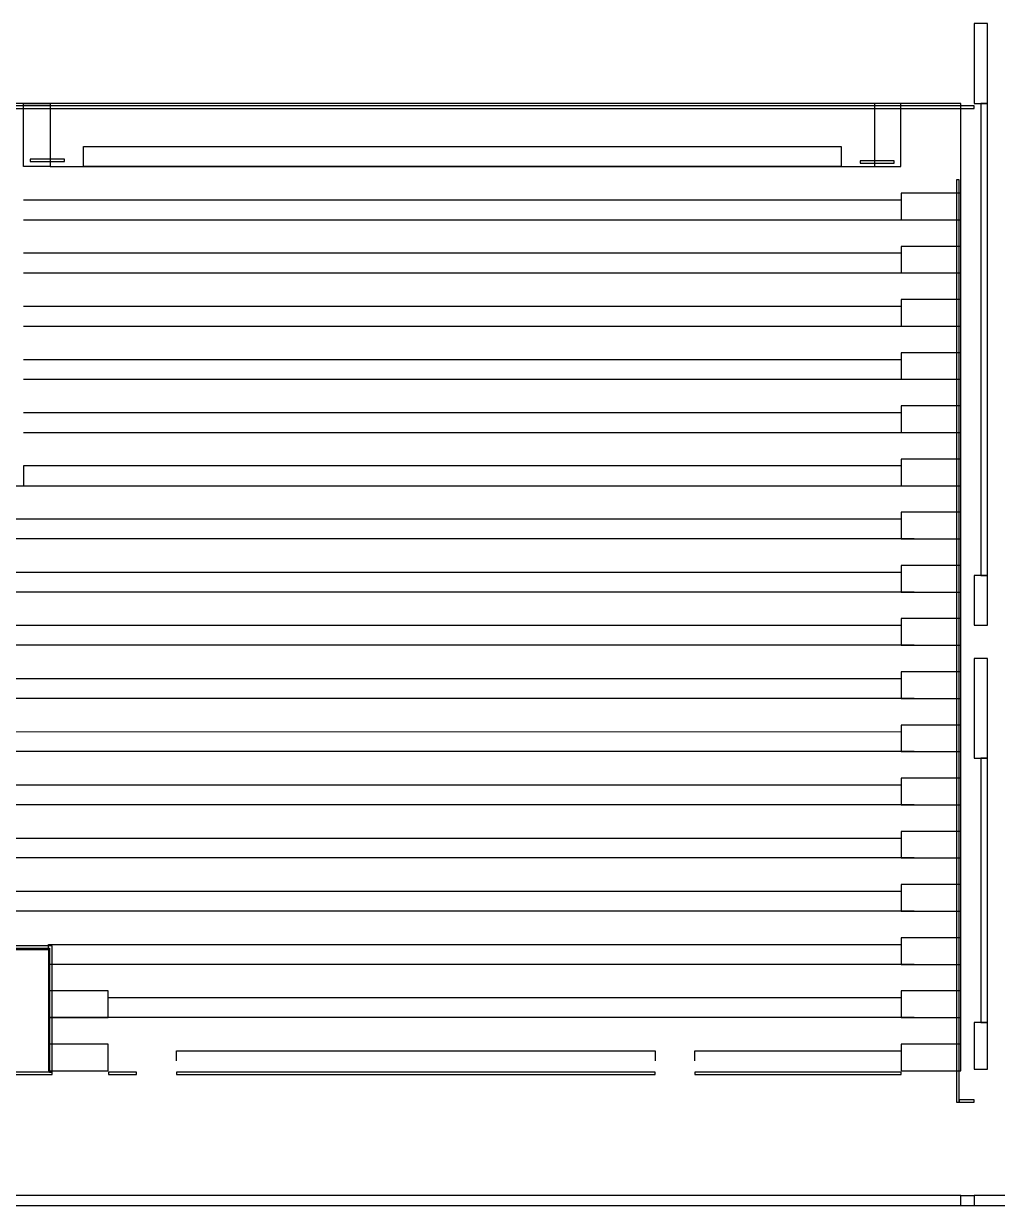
# Model space of a CAD drawing. Header units: inches. Extents: x -2562 to 2562, y 45 to 1163.
# Drawn here: x 1636 to 2222, y 414 to 1125 of the extents above; entities that cross this region are included whole.
import ezdxf

# ---------------------------------------------------------------- set-up
doc = ezdxf.new("R2010")
doc.units = ezdxf.units.IN
doc.header["$LTSCALE"] = 10
doc.header["$MEASUREMENT"] = 0
doc.layers.add('A-FLOR', color=3, linetype='CONTINUOUS')
doc.layers.add('A-WALL', color=5, linetype='CONTINUOUS')

msp = doc.modelspace()

# ---------------------------------------------------------------- linework, layer by layer
at = {"layer": 'A-FLOR', "linetype": 'Continuous', "lineweight": -3}
for p, q in [((2207.99, 1075.5), (-2207.98, 1075.5)), ((-2207.98, 1074), (2207.99, 1074)), ((2207.99, 1074), (2207.99, 1075.5)), ((1660.57, 1043.48), (1640.01, 1043.48)), ((1640.01, 1043.48), (1640.01, 1041.98)), ((1640.01, 1041.98), (1660.57, 1041.98)), ((1660.57, 1041.98), (1660.57, 1043.48)), ((2159.98, 1042.49), (2139.42, 1042.49)), ((2139.42, 1042.49), (2139.42, 1040.99)), ((2139.42, 1040.99), (2159.98, 1040.99)), ((2159.98, 1040.99), (2159.98, 1042.49)), ((2197.48, 1031), (2197.48, 476)), ((2198.98, 1031), (2197.48, 1031)), ((2198.98, 476), (2198.98, 1031)), ((1653.1, 570.25), (1588.62, 570.25)), ((1653.1, 494.22), (1653.1, 570.25)), ((1590.12, 568.75), (1651.6, 568.75)), ((1651.6, 568.75), (1651.6, 494.22)), ((1653.1, 494.22), (1588.62, 494.22)), ((1588.62, 492.72), (1653.1, 492.72)), ((1651.6, 494.22), (1653.1, 494.22)), ((1653.1, 492.72), (1653.1, 494.22)), ((1704, 494.22), (1687, 494.22)), ((1687, 494.22), (1687, 492.72)), ((1687, 492.72), (1704, 492.72)), ((1704, 492.72), (1704, 494.22)), ((2016, 494.22), (1728, 494.22)), ((1728, 494.22), (1728, 492.72)), ((1728, 492.72), (2016, 492.72)), ((2016, 492.72), (2016, 494.22)), ((2164.02, 494.22), (2040, 494.22)), ((2040, 494.22), (2040, 492.72)), ((2040, 492.72), (2164.02, 492.72)), ((2164.02, 492.72), (2164.02, 494.22)), ((2208, 477.5), (2198.98, 477.5)), ((2198.98, 477.5), (2198.98, 476)), ((2208, 476), (2208, 477.5)), ((2197.48, 476), (2198.98, 476)), ((2198.98, 476), (2208, 476))]:
    msp.add_line(p, q, dxfattribs=at)
at = {"layer": 'A-FLOR'}
for p, q in [((2200, 495), (2200, 1077)), ((1652.01, 1039), (2155.98, 1039)), ((1636.03, 1018.99), (2164.02, 1019)), ((1636.03, 1007), (2172.02, 1007)), ((1636.03, 987), (2164.02, 987.01)), ((1636.03, 975), (2172.02, 975)), ((1636.03, 954.99), (2164.02, 955)), ((1636.03, 943), (2172.02, 943)), ((1636.03, 923), (2164.02, 923.01)), ((1636.02, 911), (2172.02, 911)), ((1636.03, 891.01), (2164.02, 891.01)), ((1636.02, 879), (2172.02, 879)), ((1590.98, 568), (1650.98, 568)), ((1650.98, 568), (1650.98, 494.99))]:
    msp.add_line(p, q, dxfattribs=at)
for points in [[(2200, 1077), (-2199.98, 1077)], [(2164.02, 859.01), (1636.02, 859), (1636.02, 847)], [(1584.04, 847), (2172.02, 847)], [(1588.02, 827), (2164.02, 827.01)], [(2172.02, 815), (1588.02, 815)], [(1588.02, 795), (2164.02, 795.01)], [(2172.02, 783), (1588.02, 783)], [(1588.02, 763), (2164.02, 763.01)], [(2172.02, 751), (1588.02, 751)], [(1588.02, 731), (2164.02, 731.01)], [(2172.02, 719), (1588.02, 719)], [(1588.02, 699), (2164.02, 699.01)], [(2172.02, 687), (1588.02, 687)], [(1588.02, 667), (2164.02, 667.01)], [(2172.02, 655), (1588.02, 655)], [(1588.02, 635), (2164.02, 635.01)], [(2172.02, 623), (1588.02, 623)], [(1588.02, 603), (2164.02, 603.01)], [(2172.02, 591), (1588.02, 591)], [(1650.98, 568), (1650.98, 571), (2164.02, 571.01)], [(2172.02, 559), (1650.98, 559)], [(1686.98, 539), (2164.02, 539.01)], [(2172.02, 527), (1650.98, 527)], [(1728, 501), (1728, 507.01), (1782, 507.01)], [(1728, 507), (1782, 507)], [(1782, 507.01), (2016, 507.01), (2016, 501)], [(2040, 501), (2040, 507.01), (2164.02, 507.01)]]:
    msp.add_lwpolyline(points, dxfattribs=at)
for points in [[(1652.01, 1077), (1652.01, 1039), (1636.01, 1039), (1636.01, 1077)], [(2147.98, 1077), (2147.98, 1039), (2163.98, 1039), (2163.98, 1077)], [(1672.01, 1050.99), (2127.98, 1050.99), (2127.98, 1039), (1672.01, 1039)], [(2200.02, 1023), (2164.02, 1023), (2164.02, 1007), (2200.02, 1007)], [(2200.02, 991), (2164.02, 991), (2164.02, 975), (2200.02, 975)], [(2200.02, 959), (2164.02, 959), (2164.02, 943), (2200.02, 943)], [(2200.02, 927), (2164.02, 927), (2164.02, 911), (2200.02, 911)], [(2200.02, 895), (2164.02, 895), (2164.02, 879), (2200.02, 879)], [(2200.02, 863), (2164.02, 863), (2164.02, 847), (2200.02, 847)], [(2200.02, 831), (2164.02, 831), (2164.02, 815), (2200.02, 815)], [(2200.02, 799), (2164.02, 799), (2164.02, 783), (2200.02, 783)], [(2200.02, 767), (2164.02, 767), (2164.02, 751), (2200.02, 751)], [(2200.02, 735), (2164.02, 735), (2164.02, 719), (2200.02, 719)], [(2200.02, 703), (2164.02, 703), (2164.02, 687), (2200.02, 687)], [(2200.02, 671), (2164.02, 671), (2164.02, 655), (2200.02, 655)], [(2200.02, 639), (2164.02, 639), (2164.02, 623), (2200.02, 623)], [(2200.02, 607), (2164.02, 607), (2164.02, 591), (2200.02, 591)], [(2200.02, 575), (2164.02, 575), (2164.02, 559), (2200.02, 559)], [(1686.98, 543), (1650.98, 543), (1650.98, 527), (1686.98, 527)], [(2200.02, 543), (2164.02, 543), (2164.02, 527), (2200.02, 527)], [(1686.98, 511), (1650.98, 511), (1650.98, 495), (1686.98, 495)], [(2200.02, 511), (2164.02, 511), (2164.02, 495), (2200.02, 495)]]:
    msp.add_lwpolyline(points, close=True, dxfattribs=at)
at = {"layer": 'A-WALL', "linetype": 'Continuous', "lineweight": -3}
for p, q in [((2216, 1125), (2208, 1125)), ((2208, 1125), (2208, 1077.04)), ((2216, 1077.04), (2216, 1125)), ((2208, 1077.04), (2216, 1077.04)), ((2215.99, 1077), (2211.99, 1077)), ((2211.99, 1077), (2211.99, 793)), ((2215.99, 793), (2215.99, 1077)), ((2215.99, 793), (2207.99, 793)), ((2207.99, 793), (2207.99, 763)), ((2211.99, 793), (2215.99, 793)), ((2215.99, 763), (2215.99, 793)), ((2207.99, 763), (2215.99, 763)), ((2215.98, 743), (2207.98, 743)), ((2207.98, 743), (2207.98, 683)), ((2215.98, 683), (2215.98, 743)), ((2207.98, 683), (2215.98, 683)), ((2215.99, 683), (2211.99, 683)), ((2211.99, 683), (2211.99, 524)), ((2215.99, 524), (2215.99, 683)), ((2215.99, 524), (2207.99, 524)), ((2207.99, 524), (2207.99, 496)), ((2211.99, 524), (2215.99, 524)), ((2215.99, 496), (2215.99, 524)), ((2207.99, 496), (2215.99, 496)), ((2200, 420), (1461, 420)), ((2200, 414), (2200, 420)), ((2208, 420), (2208, 414)), ((2359.99, 420), (2208, 420)), ((1461, 414), (2200, 414)), ((2208, 414), (2365.99, 414))]:
    msp.add_line(p, q, dxfattribs=at)
at = {"layer": 'A-WALL'}
for p, q in [((2200, 420), (2208, 420)), ((2200, 414), (2208, 414))]:
    msp.add_line(p, q, dxfattribs=at)

doc.saveas('drawing.dxf')
